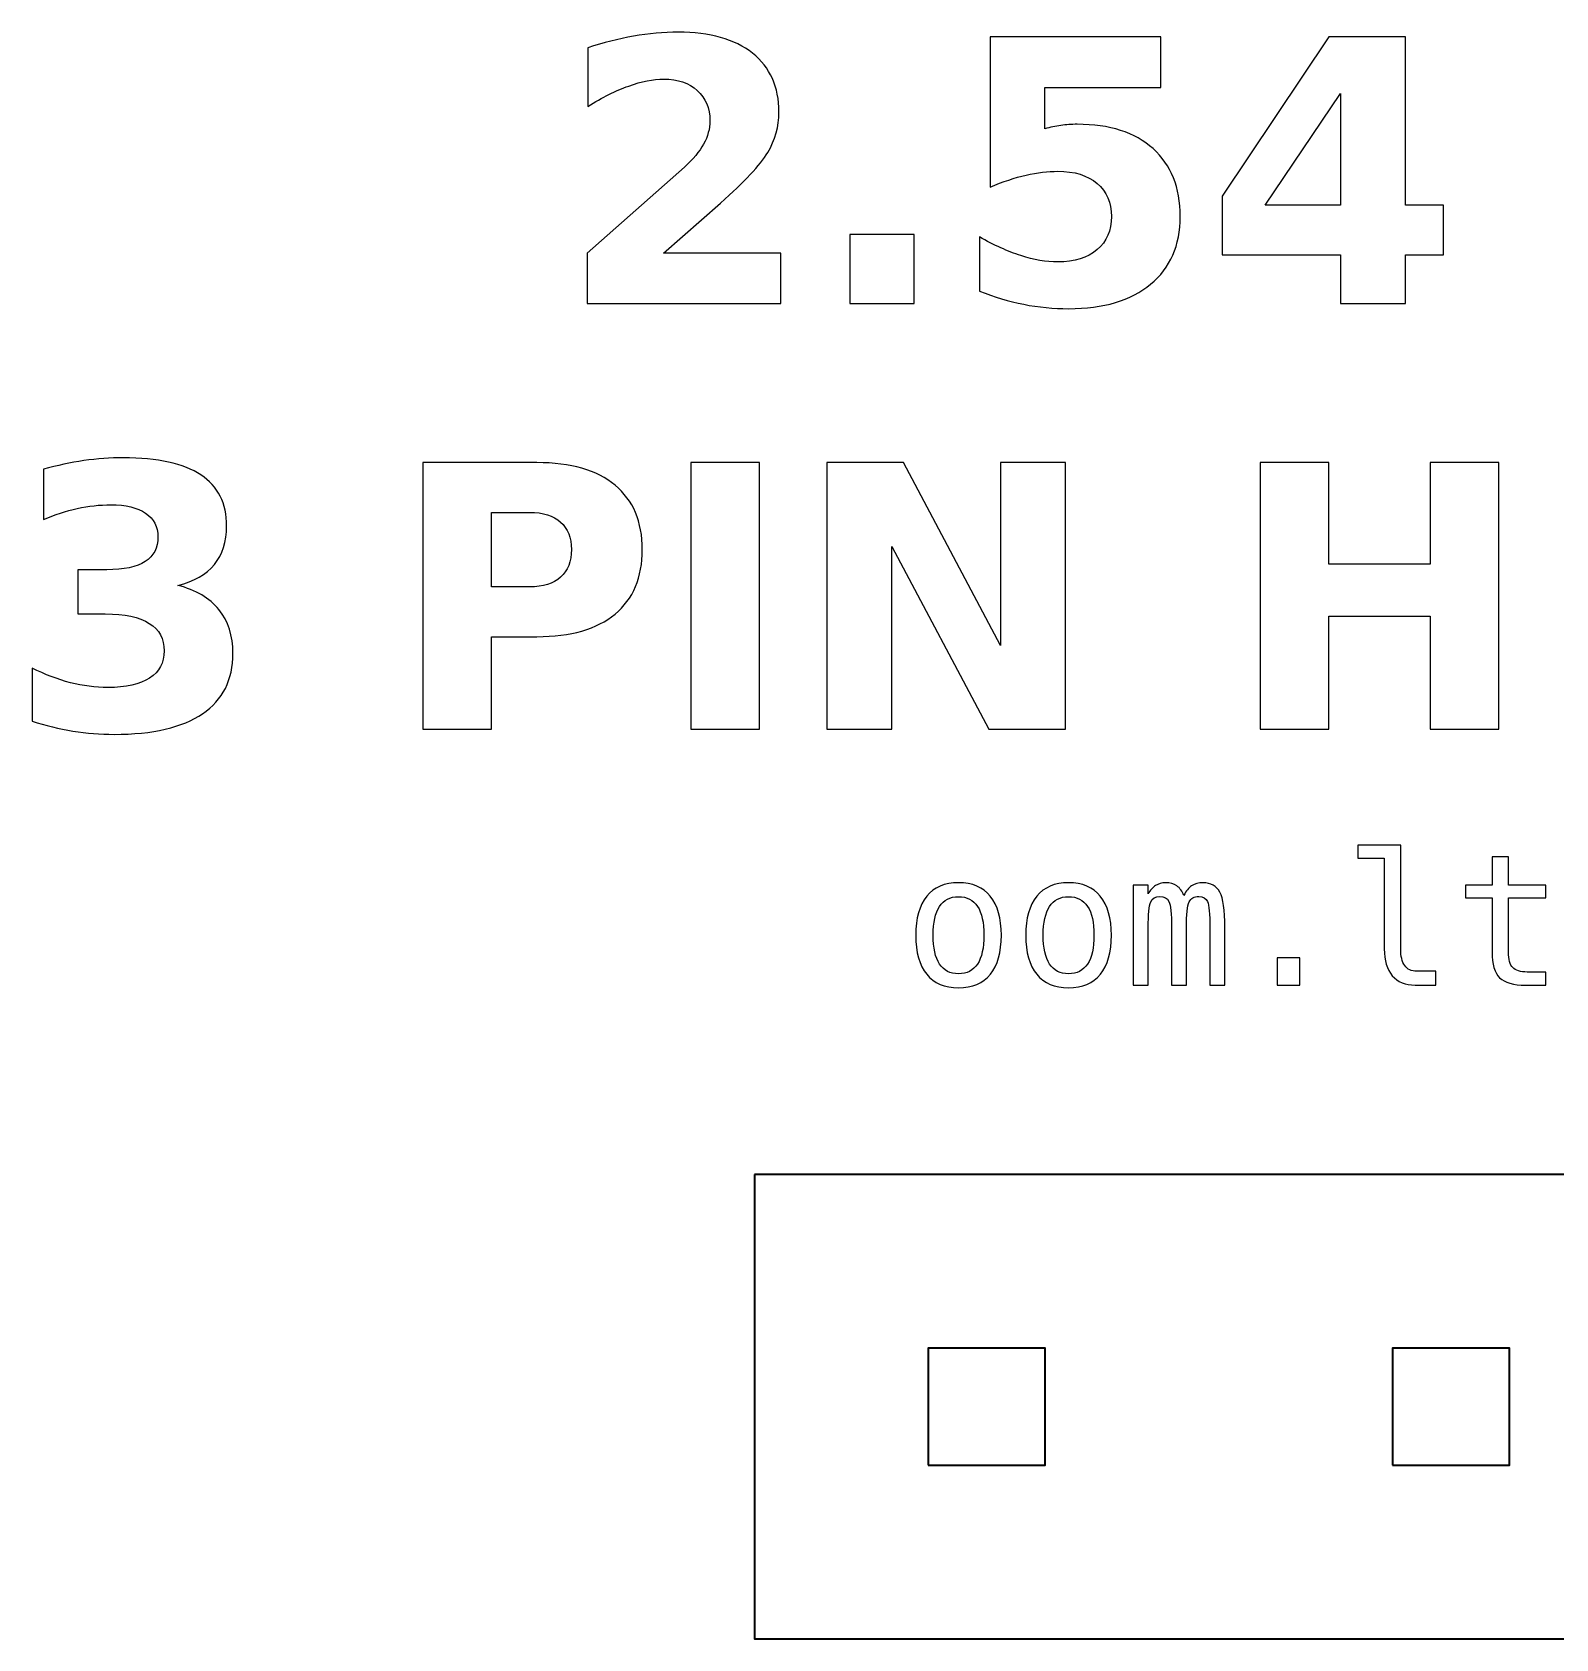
# Model space of a CAD drawing. Header units: centimetres. Extents: x -11.28 to -9.71, y -14.98 to -14.1.
# Drawn here: x -11.276 to -10.443, y -14.977 to -14.098 of the extents above; entities that cross this region are included whole.
import ezdxf

# ---------------------------------------------------------------- set-up
doc = ezdxf.new("R2010")
doc.units = ezdxf.units.CM
doc.header["$MEASUREMENT"] = 0
doc.layers.add('Layer 1', color=7, linetype='Continuous')

msp = doc.modelspace()

# ---------------------------------------------------------------- linework, layer by layer
at = {"layer": 'Layer 1', "color": 7, "lineweight": 35}
for points in [[(-10.78597, -14.88197), (-10.72197, -14.88197), (-10.72197, -14.81797), (-10.78597, -14.81797), (-10.78597, -14.88197)], [(-10.53197, -14.88197), (-10.46797, -14.88197), (-10.46797, -14.81797), (-10.53197, -14.81797), (-10.53197, -14.88197)]]:
    msp.add_lwpolyline(points, close=True, dxfattribs=at)
at = {"layer": 'Layer 1', "color": 250}
for points, knots in [([(-10.93086, -14.21905), (-10.93086, -14.21905), (-10.86669, -14.21905), (-10.86669, -14.21905), (-10.86669, -14.21905), (-10.86669, -14.21905), (-10.86669, -14.24668), (-10.86669, -14.24668), (-10.86669, -14.24668), (-10.86669, -14.24668), (-10.97266, -14.24668), (-10.97266, -14.24668), (-10.97266, -14.24668), (-10.97266, -14.24668), (-10.97266, -14.21905), (-10.97266, -14.21905), (-10.97266, -14.21905), (-10.97266, -14.21905), (-10.91942, -14.17208), (-10.91942, -14.17208), (-10.91942, -14.17208), (-10.91466, -14.16778), (-10.91116, -14.16358), (-10.90889, -14.15948), (-10.90889, -14.15948), (-10.90659, -14.15538), (-10.90546, -14.15111), (-10.90546, -14.14668), (-10.90546, -14.14668), (-10.90546, -14.13985), (-10.90776, -14.13435), (-10.91236, -14.13018), (-10.91236, -14.13018), (-10.91692, -14.12601), (-10.92302, -14.12395), (-10.93066, -14.12395), (-10.93066, -14.12395), (-10.93652, -14.12395), (-10.94292, -14.12521), (-10.94989, -14.12771), (-10.94989, -14.12771), (-10.95686, -14.13021), (-10.96432, -14.13395), (-10.97226, -14.13888), (-10.97226, -14.13888), (-10.97226, -14.13888), (-10.97226, -14.10685), (-10.97226, -14.10685), (-10.97226, -14.10685), (-10.96379, -14.10405), (-10.95542, -14.10191), (-10.94716, -14.10045), (-10.94716, -14.10045), (-10.93889, -14.09898), (-10.93079, -14.09825), (-10.92282, -14.09825), (-10.92282, -14.09825), (-10.90539, -14.09825), (-10.89182, -14.10208), (-10.88216, -14.10978), (-10.88216, -14.10978), (-10.87249, -14.11745), (-10.86766, -14.12815), (-10.86766, -14.14191), (-10.86766, -14.14191), (-10.86766, -14.14985), (-10.86972, -14.15725), (-10.87382, -14.16411), (-10.87382, -14.16411), (-10.87792, -14.17098), (-10.88656, -14.18018), (-10.89969, -14.19171), (-10.89969, -14.19171), (-10.89969, -14.19171), (-10.93086, -14.21905), (-10.93086, -14.21905)], [0, 0, 0, 0, 0.052632, 0.052632, 0.052632, 0.052632, 0.105263, 0.105263, 0.105263, 0.105263, 0.157895, 0.157895, 0.157895, 0.157895, 0.210526, 0.210526, 0.210526, 0.210526, 0.263158, 0.263158, 0.263158, 0.263158, 0.315789, 0.315789, 0.315789, 0.315789, 0.368421, 0.368421, 0.368421, 0.368421, 0.421053, 0.421053, 0.421053, 0.421053, 0.473684, 0.473684, 0.473684, 0.473684, 0.526316, 0.526316, 0.526316, 0.526316, 0.578947, 0.578947, 0.578947, 0.578947, 0.631579, 0.631579, 0.631579, 0.631579, 0.684211, 0.684211, 0.684211, 0.684211, 0.736842, 0.736842, 0.736842, 0.736842, 0.789474, 0.789474, 0.789474, 0.789474, 0.842105, 0.842105, 0.842105, 0.842105, 0.894737, 0.894737, 0.894737, 0.894737, 0.947368, 0.947368, 0.947368, 0.947368, 1, 1, 1, 1]), ([(-10.75215, -14.10088), (-10.75215, -14.10088), (-10.65868, -14.10088), (-10.65868, -14.10088), (-10.65868, -14.10088), (-10.65868, -14.10088), (-10.65868, -14.12851), (-10.65868, -14.12851), (-10.65868, -14.12851), (-10.65868, -14.12851), (-10.72218, -14.12851), (-10.72218, -14.12851), (-10.72218, -14.12851), (-10.72218, -14.12851), (-10.72218, -14.15108), (-10.72218, -14.15108), (-10.72218, -14.15108), (-10.71932, -14.15031), (-10.71645, -14.14971), (-10.71355, -14.14928), (-10.71355, -14.14928), (-10.71065, -14.14885), (-10.70762, -14.14865), (-10.70452, -14.14865), (-10.70452, -14.14865), (-10.68672, -14.14865), (-10.67288, -14.15308), (-10.66298, -14.16198), (-10.66298, -14.16198), (-10.65308, -14.17085), (-10.64815, -14.18325), (-10.64815, -14.19911), (-10.64815, -14.19911), (-10.64815, -14.21488), (-10.65355, -14.22721), (-10.66432, -14.23615), (-10.66432, -14.23615), (-10.67508, -14.24505), (-10.69005, -14.24951), (-10.70918, -14.24951), (-10.70918, -14.24951), (-10.71745, -14.24951), (-10.72565, -14.24871), (-10.73375, -14.24711), (-10.73375, -14.24711), (-10.74185, -14.24551), (-10.74992, -14.24311), (-10.75792, -14.23985), (-10.75792, -14.23985), (-10.75792, -14.23985), (-10.75792, -14.21025), (-10.75792, -14.21025), (-10.75792, -14.21025), (-10.74998, -14.21481), (-10.74245, -14.21821), (-10.73532, -14.22048), (-10.73532, -14.22048), (-10.72818, -14.22278), (-10.72145, -14.22391), (-10.71515, -14.22391), (-10.71515, -14.22391), (-10.70602, -14.22391), (-10.69885, -14.22168), (-10.69362, -14.21721), (-10.69362, -14.21721), (-10.68838, -14.21278), (-10.68575, -14.20675), (-10.68575, -14.19911), (-10.68575, -14.19911), (-10.68575, -14.19145), (-10.68838, -14.18541), (-10.69362, -14.18098), (-10.69362, -14.18098), (-10.69885, -14.17655), (-10.70602, -14.17435), (-10.71515, -14.17435), (-10.71515, -14.17435), (-10.72055, -14.17435), (-10.72632, -14.17505), (-10.73242, -14.17645), (-10.73242, -14.17645), (-10.73855, -14.17785), (-10.74512, -14.18001), (-10.75215, -14.18295), (-10.75215, -14.18295), (-10.75215, -14.18295), (-10.75215, -14.10088), (-10.75215, -14.10088)], [0, 0, 0, 0, 0.045455, 0.045455, 0.045455, 0.045455, 0.090909, 0.090909, 0.090909, 0.090909, 0.136364, 0.136364, 0.136364, 0.136364, 0.181818, 0.181818, 0.181818, 0.181818, 0.227273, 0.227273, 0.227273, 0.227273, 0.272727, 0.272727, 0.272727, 0.272727, 0.318182, 0.318182, 0.318182, 0.318182, 0.363636, 0.363636, 0.363636, 0.363636, 0.409091, 0.409091, 0.409091, 0.409091, 0.454545, 0.454545, 0.454545, 0.454545, 0.5, 0.5, 0.5, 0.5, 0.545455, 0.545455, 0.545455, 0.545455, 0.590909, 0.590909, 0.590909, 0.590909, 0.636364, 0.636364, 0.636364, 0.636364, 0.681818, 0.681818, 0.681818, 0.681818, 0.727273, 0.727273, 0.727273, 0.727273, 0.772727, 0.772727, 0.772727, 0.772727, 0.818182, 0.818182, 0.818182, 0.818182, 0.863636, 0.863636, 0.863636, 0.863636, 0.909091, 0.909091, 0.909091, 0.909091, 0.954545, 0.954545, 0.954545, 0.954545, 1, 1, 1, 1]), ([(-10.56678, -14.10088), (-10.56678, -14.10088), (-10.52498, -14.10088), (-10.52498, -14.10088), (-10.52498, -14.10088), (-10.52498, -14.10088), (-10.52498, -14.19288), (-10.52498, -14.19288), (-10.52498, -14.19288), (-10.52498, -14.19288), (-10.50418, -14.19288), (-10.50418, -14.19288), (-10.50418, -14.19288), (-10.50418, -14.19288), (-10.50418, -14.22011), (-10.50418, -14.22011), (-10.50418, -14.22011), (-10.50418, -14.22011), (-10.52498, -14.22011), (-10.52498, -14.22011), (-10.52498, -14.22011), (-10.52498, -14.22011), (-10.52498, -14.24668), (-10.52498, -14.24668), (-10.52498, -14.24668), (-10.52498, -14.24668), (-10.56051, -14.24668), (-10.56051, -14.24668), (-10.56051, -14.24668), (-10.56051, -14.24668), (-10.56051, -14.22011), (-10.56051, -14.22011), (-10.56051, -14.22011), (-10.56051, -14.22011), (-10.62518, -14.22011), (-10.62518, -14.22011), (-10.62518, -14.22011), (-10.62518, -14.22011), (-10.62518, -14.18788), (-10.62518, -14.18788), (-10.62518, -14.18788), (-10.62518, -14.18788), (-10.56678, -14.10088), (-10.56678, -14.10088)], [0, 0, 0, 0, 0.090909, 0.090909, 0.090909, 0.090909, 0.181818, 0.181818, 0.181818, 0.181818, 0.272727, 0.272727, 0.272727, 0.272727, 0.363636, 0.363636, 0.363636, 0.363636, 0.454545, 0.454545, 0.454545, 0.454545, 0.545455, 0.545455, 0.545455, 0.545455, 0.636364, 0.636364, 0.636364, 0.636364, 0.727273, 0.727273, 0.727273, 0.727273, 0.818182, 0.818182, 0.818182, 0.818182, 0.909091, 0.909091, 0.909091, 0.909091, 1, 1, 1, 1]), ([(-10.56051, -14.13185), (-10.56051, -14.13185), (-10.60175, -14.19288), (-10.60175, -14.19288), (-10.60175, -14.19288), (-10.60175, -14.19288), (-10.56051, -14.19288), (-10.56051, -14.19288), (-10.56051, -14.19288), (-10.56051, -14.19288), (-10.56051, -14.13185), (-10.56051, -14.13185)], [0, 0, 0, 0, 0.333333, 0.333333, 0.333333, 0.333333, 0.666667, 0.666667, 0.666667, 0.666667, 1, 1, 1, 1]), ([(-10.82892, -14.20888), (-10.82892, -14.20888), (-10.79375, -14.20888), (-10.79375, -14.20888), (-10.79375, -14.20888), (-10.79375, -14.20888), (-10.79375, -14.24668), (-10.79375, -14.24668), (-10.79375, -14.24668), (-10.79375, -14.24668), (-10.82892, -14.24668), (-10.82892, -14.24668), (-10.82892, -14.24668), (-10.82892, -14.24668), (-10.82892, -14.20888), (-10.82892, -14.20888)], [0, 0, 0, 0, 0.25, 0.25, 0.25, 0.25, 0.5, 0.5, 0.5, 0.5, 0.75, 0.75, 0.75, 0.75, 1, 1, 1, 1]), ([(-11.19646, -14.40085), (-11.18666, -14.40338), (-11.17916, -14.40781), (-11.17406, -14.41408), (-11.17406, -14.41408), (-11.16896, -14.42038), (-11.1664, -14.42835), (-11.1664, -14.43805), (-11.1664, -14.43805), (-11.1664, -14.45251), (-11.17193, -14.46351), (-11.183, -14.47105), (-11.183, -14.47105), (-11.19406, -14.47855), (-11.2102, -14.48231), (-11.23143, -14.48231), (-11.23143, -14.48231), (-11.23893, -14.48231), (-11.24643, -14.48171), (-11.25396, -14.48051), (-11.25396, -14.48051), (-11.26146, -14.47931), (-11.2689, -14.47748), (-11.27626, -14.47508), (-11.27626, -14.47508), (-11.27626, -14.47508), (-11.27626, -14.44608), (-11.27626, -14.44608), (-11.27626, -14.44608), (-11.26923, -14.44958), (-11.26226, -14.45225), (-11.25533, -14.45405), (-11.25533, -14.45405), (-11.2484, -14.45581), (-11.24156, -14.45671), (-11.23486, -14.45671), (-11.23486, -14.45671), (-11.2249, -14.45671), (-11.21726, -14.45498), (-11.21196, -14.45155), (-11.21196, -14.45155), (-11.20666, -14.44808), (-11.204, -14.44315), (-11.204, -14.43668), (-11.204, -14.43668), (-11.204, -14.43005), (-11.20673, -14.42501), (-11.21216, -14.42161), (-11.21216, -14.42161), (-11.2176, -14.41818), (-11.22563, -14.41648), (-11.23623, -14.41648), (-11.23623, -14.41648), (-11.23623, -14.41648), (-11.25126, -14.41648), (-11.25126, -14.41648), (-11.25126, -14.41648), (-11.25126, -14.41648), (-11.25126, -14.39225), (-11.25126, -14.39225), (-11.25126, -14.39225), (-11.25126, -14.39225), (-11.23546, -14.39225), (-11.23546, -14.39225), (-11.23546, -14.39225), (-11.226, -14.39225), (-11.219, -14.39078), (-11.21436, -14.38781), (-11.21436, -14.38781), (-11.20973, -14.38485), (-11.20743, -14.38035), (-11.20743, -14.37431), (-11.20743, -14.37431), (-11.20743, -14.36871), (-11.20966, -14.36438), (-11.21416, -14.36135), (-11.21416, -14.36135), (-11.21866, -14.35828), (-11.225, -14.35675), (-11.2332, -14.35675), (-11.2332, -14.35675), (-11.23926, -14.35675), (-11.24536, -14.35741), (-11.25156, -14.35878), (-11.25156, -14.35878), (-11.25773, -14.36015), (-11.26386, -14.36218), (-11.27, -14.36485), (-11.27, -14.36485), (-11.27, -14.36485), (-11.27, -14.33731), (-11.27, -14.33731), (-11.27, -14.33731), (-11.26256, -14.33521), (-11.25523, -14.33365), (-11.24793, -14.33261), (-11.24793, -14.33261), (-11.24063, -14.33158), (-11.2335, -14.33105), (-11.22646, -14.33105), (-11.22646, -14.33105), (-11.20753, -14.33105), (-11.19333, -14.33415), (-11.18393, -14.34038), (-11.18393, -14.34038), (-11.17453, -14.34658), (-11.16983, -14.35595), (-11.16983, -14.36845), (-11.16983, -14.36845), (-11.16983, -14.37695), (-11.17206, -14.38395), (-11.17656, -14.38938), (-11.17656, -14.38938), (-11.18106, -14.39481), (-11.1877, -14.39865), (-11.19646, -14.40085)], [0, 0, 0, 0, 0.034483, 0.034483, 0.034483, 0.034483, 0.068966, 0.068966, 0.068966, 0.068966, 0.103448, 0.103448, 0.103448, 0.103448, 0.137931, 0.137931, 0.137931, 0.137931, 0.172414, 0.172414, 0.172414, 0.172414, 0.206897, 0.206897, 0.206897, 0.206897, 0.241379, 0.241379, 0.241379, 0.241379, 0.275862, 0.275862, 0.275862, 0.275862, 0.310345, 0.310345, 0.310345, 0.310345, 0.344828, 0.344828, 0.344828, 0.344828, 0.37931, 0.37931, 0.37931, 0.37931, 0.413793, 0.413793, 0.413793, 0.413793, 0.448276, 0.448276, 0.448276, 0.448276, 0.482759, 0.482759, 0.482759, 0.482759, 0.517241, 0.517241, 0.517241, 0.517241, 0.551724, 0.551724, 0.551724, 0.551724, 0.586207, 0.586207, 0.586207, 0.586207, 0.62069, 0.62069, 0.62069, 0.62069, 0.655172, 0.655172, 0.655172, 0.655172, 0.689655, 0.689655, 0.689655, 0.689655, 0.724138, 0.724138, 0.724138, 0.724138, 0.758621, 0.758621, 0.758621, 0.758621, 0.793103, 0.793103, 0.793103, 0.793103, 0.827586, 0.827586, 0.827586, 0.827586, 0.862069, 0.862069, 0.862069, 0.862069, 0.896552, 0.896552, 0.896552, 0.896552, 0.931034, 0.931034, 0.931034, 0.931034, 0.965517, 0.965517, 0.965517, 0.965517, 1, 1, 1, 1]), ([(-11.06246, -14.33368), (-11.06246, -14.33368), (-11.00006, -14.33368), (-11.00006, -14.33368), (-11.00006, -14.33368), (-10.9815, -14.33368), (-10.96726, -14.33781), (-10.95733, -14.34605), (-10.95733, -14.34605), (-10.9474, -14.35428), (-10.94243, -14.36601), (-10.94243, -14.38125), (-10.94243, -14.38125), (-10.94243, -14.39651), (-10.9474, -14.40828), (-10.95733, -14.41651), (-10.95733, -14.41651), (-10.96726, -14.42475), (-10.9815, -14.42888), (-11.00006, -14.42888), (-11.00006, -14.42888), (-11.00006, -14.42888), (-11.02486, -14.42888), (-11.02486, -14.42888), (-11.02486, -14.42888), (-11.02486, -14.42888), (-11.02486, -14.47948), (-11.02486, -14.47948), (-11.02486, -14.47948), (-11.02486, -14.47948), (-11.06246, -14.47948), (-11.06246, -14.47948), (-11.06246, -14.47948), (-11.06246, -14.47948), (-11.06246, -14.33368), (-11.06246, -14.33368)], [0, 0, 0, 0, 0.111111, 0.111111, 0.111111, 0.111111, 0.222222, 0.222222, 0.222222, 0.222222, 0.333333, 0.333333, 0.333333, 0.333333, 0.444444, 0.444444, 0.444444, 0.444444, 0.555556, 0.555556, 0.555556, 0.555556, 0.666667, 0.666667, 0.666667, 0.666667, 0.777778, 0.777778, 0.777778, 0.777778, 0.888889, 0.888889, 0.888889, 0.888889, 1, 1, 1, 1]), ([(-10.91589, -14.33368), (-10.91589, -14.33368), (-10.87829, -14.33368), (-10.87829, -14.33368), (-10.87829, -14.33368), (-10.87829, -14.33368), (-10.87829, -14.47948), (-10.87829, -14.47948), (-10.87829, -14.47948), (-10.87829, -14.47948), (-10.91589, -14.47948), (-10.91589, -14.47948), (-10.91589, -14.47948), (-10.91589, -14.47948), (-10.91589, -14.33368), (-10.91589, -14.33368)], [0, 0, 0, 0, 0.25, 0.25, 0.25, 0.25, 0.5, 0.5, 0.5, 0.5, 0.75, 0.75, 0.75, 0.75, 1, 1, 1, 1]), ([(-10.84149, -14.33368), (-10.84149, -14.33368), (-10.79949, -14.33368), (-10.79949, -14.33368), (-10.79949, -14.33368), (-10.79949, -14.33368), (-10.74646, -14.43368), (-10.74646, -14.43368), (-10.74646, -14.43368), (-10.74646, -14.43368), (-10.74646, -14.33368), (-10.74646, -14.33368), (-10.74646, -14.33368), (-10.74646, -14.33368), (-10.71083, -14.33368), (-10.71083, -14.33368), (-10.71083, -14.33368), (-10.71083, -14.33368), (-10.71083, -14.47948), (-10.71083, -14.47948), (-10.71083, -14.47948), (-10.71083, -14.47948), (-10.75283, -14.47948), (-10.75283, -14.47948), (-10.75283, -14.47948), (-10.75283, -14.47948), (-10.80586, -14.37948), (-10.80586, -14.37948), (-10.80586, -14.37948), (-10.80586, -14.37948), (-10.80586, -14.47948), (-10.80586, -14.47948), (-10.80586, -14.47948), (-10.80586, -14.47948), (-10.84149, -14.47948), (-10.84149, -14.47948), (-10.84149, -14.47948), (-10.84149, -14.47948), (-10.84149, -14.33368), (-10.84149, -14.33368)], [0, 0, 0, 0, 0.1, 0.1, 0.1, 0.1, 0.2, 0.2, 0.2, 0.2, 0.3, 0.3, 0.3, 0.3, 0.4, 0.4, 0.4, 0.4, 0.5, 0.5, 0.5, 0.5, 0.6, 0.6, 0.6, 0.6, 0.7, 0.7, 0.7, 0.7, 0.8, 0.8, 0.8, 0.8, 0.9, 0.9, 0.9, 0.9, 1, 1, 1, 1]), ([(-10.60449, -14.33368), (-10.60449, -14.33368), (-10.56689, -14.33368), (-10.56689, -14.33368), (-10.56689, -14.33368), (-10.56689, -14.33368), (-10.56689, -14.38925), (-10.56689, -14.38925), (-10.56689, -14.38925), (-10.56689, -14.38925), (-10.51143, -14.38925), (-10.51143, -14.38925), (-10.51143, -14.38925), (-10.51143, -14.38925), (-10.51143, -14.33368), (-10.51143, -14.33368), (-10.51143, -14.33368), (-10.51143, -14.33368), (-10.47383, -14.33368), (-10.47383, -14.33368), (-10.47383, -14.33368), (-10.47383, -14.33368), (-10.47383, -14.47948), (-10.47383, -14.47948), (-10.47383, -14.47948), (-10.47383, -14.47948), (-10.51143, -14.47948), (-10.51143, -14.47948), (-10.51143, -14.47948), (-10.51143, -14.47948), (-10.51143, -14.41768), (-10.51143, -14.41768), (-10.51143, -14.41768), (-10.51143, -14.41768), (-10.56689, -14.41768), (-10.56689, -14.41768), (-10.56689, -14.41768), (-10.56689, -14.41768), (-10.56689, -14.47948), (-10.56689, -14.47948), (-10.56689, -14.47948), (-10.56689, -14.47948), (-10.60449, -14.47948), (-10.60449, -14.47948), (-10.60449, -14.47948), (-10.60449, -14.47948), (-10.60449, -14.33368), (-10.60449, -14.33368)], [0, 0, 0, 0, 0.083333, 0.083333, 0.083333, 0.083333, 0.166667, 0.166667, 0.166667, 0.166667, 0.25, 0.25, 0.25, 0.25, 0.333333, 0.333333, 0.333333, 0.333333, 0.416667, 0.416667, 0.416667, 0.416667, 0.5, 0.5, 0.5, 0.5, 0.583333, 0.583333, 0.583333, 0.583333, 0.666667, 0.666667, 0.666667, 0.666667, 0.75, 0.75, 0.75, 0.75, 0.833333, 0.833333, 0.833333, 0.833333, 0.916667, 0.916667, 0.916667, 0.916667, 1, 1, 1, 1]), ([(-11.02486, -14.36091), (-11.02486, -14.36091), (-11.02486, -14.40165), (-11.02486, -14.40165), (-11.02486, -14.40165), (-11.02486, -14.40165), (-11.00406, -14.40165), (-11.00406, -14.40165), (-11.00406, -14.40165), (-10.99676, -14.40165), (-10.99113, -14.39988), (-10.98716, -14.39631), (-10.98716, -14.39631), (-10.9832, -14.39278), (-10.9812, -14.38775), (-10.9812, -14.38125), (-10.9812, -14.38125), (-10.9812, -14.37471), (-10.9832, -14.36971), (-10.98716, -14.36618), (-10.98716, -14.36618), (-10.99113, -14.36268), (-10.99676, -14.36091), (-11.00406, -14.36091), (-11.00406, -14.36091), (-11.00406, -14.36091), (-11.02486, -14.36091), (-11.02486, -14.36091)], [0, 0, 0, 0, 0.142857, 0.142857, 0.142857, 0.142857, 0.285714, 0.285714, 0.285714, 0.285714, 0.428571, 0.428571, 0.428571, 0.428571, 0.571429, 0.571429, 0.571429, 0.571429, 0.714286, 0.714286, 0.714286, 0.714286, 0.857143, 0.857143, 0.857143, 0.857143, 1, 1, 1, 1]), ([(-10.52753, -14.59965), (-10.52753, -14.60369), (-10.5268, -14.60672), (-10.52531, -14.60877), (-10.52531, -14.60877), (-10.52383, -14.61082), (-10.52165, -14.61185), (-10.51875, -14.61185), (-10.51875, -14.61185), (-10.51875, -14.61185), (-10.50825, -14.61185), (-10.50825, -14.61185), (-10.50825, -14.61185), (-10.50825, -14.61185), (-10.50825, -14.61947), (-10.50825, -14.61947), (-10.50825, -14.61947), (-10.50825, -14.61947), (-10.51961, -14.61947), (-10.51961, -14.61947), (-10.51961, -14.61947), (-10.525, -14.61947), (-10.52915, -14.61774), (-10.5321, -14.61429), (-10.5321, -14.61429), (-10.53505, -14.61084), (-10.53651, -14.60595), (-10.53651, -14.59965), (-10.53651, -14.59965), (-10.53651, -14.59965), (-10.53651, -14.54999), (-10.53651, -14.54999), (-10.53651, -14.54999), (-10.53651, -14.54999), (-10.55091, -14.54999), (-10.55091, -14.54999), (-10.55091, -14.54999), (-10.55091, -14.54999), (-10.55091, -14.54295), (-10.55091, -14.54295), (-10.55091, -14.54295), (-10.55091, -14.54295), (-10.52753, -14.54295), (-10.52753, -14.54295), (-10.52753, -14.54295), (-10.52753, -14.54295), (-10.52753, -14.59965), (-10.52753, -14.59965)], [0, 0, 0, 0, 0.083333, 0.083333, 0.083333, 0.083333, 0.166667, 0.166667, 0.166667, 0.166667, 0.25, 0.25, 0.25, 0.25, 0.333333, 0.333333, 0.333333, 0.333333, 0.416667, 0.416667, 0.416667, 0.416667, 0.5, 0.5, 0.5, 0.5, 0.583333, 0.583333, 0.583333, 0.583333, 0.666667, 0.666667, 0.666667, 0.666667, 0.75, 0.75, 0.75, 0.75, 0.833333, 0.833333, 0.833333, 0.833333, 0.916667, 0.916667, 0.916667, 0.916667, 1, 1, 1, 1]), ([(-10.46855, -14.54925), (-10.46855, -14.54925), (-10.46855, -14.56479), (-10.46855, -14.56479), (-10.46855, -14.56479), (-10.46855, -14.56479), (-10.44813, -14.56479), (-10.44813, -14.56479), (-10.44813, -14.56479), (-10.44813, -14.56479), (-10.44813, -14.57177), (-10.44813, -14.57177), (-10.44813, -14.57177), (-10.44813, -14.57177), (-10.46855, -14.57177), (-10.46855, -14.57177), (-10.46855, -14.57177), (-10.46855, -14.57177), (-10.46855, -14.60145), (-10.46855, -14.60145), (-10.46855, -14.60145), (-10.46855, -14.60549), (-10.46778, -14.6083), (-10.46625, -14.60989), (-10.46625, -14.60989), (-10.46471, -14.61149), (-10.46205, -14.61229), (-10.45825, -14.61229), (-10.45825, -14.61229), (-10.45825, -14.61229), (-10.44813, -14.61229), (-10.44813, -14.61229), (-10.44813, -14.61229), (-10.44813, -14.61229), (-10.44813, -14.61947), (-10.44813, -14.61947), (-10.44813, -14.61947), (-10.44813, -14.61947), (-10.45911, -14.61947), (-10.45911, -14.61947), (-10.45911, -14.61947), (-10.46586, -14.61947), (-10.47061, -14.61812), (-10.47338, -14.61542), (-10.47338, -14.61542), (-10.47615, -14.61272), (-10.47753, -14.60805), (-10.47753, -14.60145), (-10.47753, -14.60145), (-10.47753, -14.60145), (-10.47753, -14.57177), (-10.47753, -14.57177), (-10.47753, -14.57177), (-10.47753, -14.57177), (-10.49213, -14.57177), (-10.49213, -14.57177), (-10.49213, -14.57177), (-10.49213, -14.57177), (-10.49213, -14.56479), (-10.49213, -14.56479), (-10.49213, -14.56479), (-10.49213, -14.56479), (-10.47753, -14.56479), (-10.47753, -14.56479), (-10.47753, -14.56479), (-10.47753, -14.56479), (-10.47753, -14.54925), (-10.47753, -14.54925), (-10.47753, -14.54925), (-10.47753, -14.54925), (-10.46855, -14.54925), (-10.46855, -14.54925)], [0, 0, 0, 0, 0.055556, 0.055556, 0.055556, 0.055556, 0.111111, 0.111111, 0.111111, 0.111111, 0.166667, 0.166667, 0.166667, 0.166667, 0.222222, 0.222222, 0.222222, 0.222222, 0.277778, 0.277778, 0.277778, 0.277778, 0.333333, 0.333333, 0.333333, 0.333333, 0.388889, 0.388889, 0.388889, 0.388889, 0.444444, 0.444444, 0.444444, 0.444444, 0.5, 0.5, 0.5, 0.5, 0.555556, 0.555556, 0.555556, 0.555556, 0.611111, 0.611111, 0.611111, 0.611111, 0.666667, 0.666667, 0.666667, 0.666667, 0.722222, 0.722222, 0.722222, 0.722222, 0.777778, 0.777778, 0.777778, 0.777778, 0.833333, 0.833333, 0.833333, 0.833333, 0.888889, 0.888889, 0.888889, 0.888889, 0.944444, 0.944444, 0.944444, 0.944444, 1, 1, 1, 1]), ([(-10.76945, -14.56347), (-10.76186, -14.56347), (-10.75606, -14.56592), (-10.75205, -14.57084), (-10.75205, -14.57084), (-10.74803, -14.57575), (-10.74601, -14.58287), (-10.74601, -14.59217), (-10.74601, -14.59217), (-10.74601, -14.60152), (-10.74801, -14.60864), (-10.75201, -14.61354), (-10.75201, -14.61354), (-10.75603, -14.61844), (-10.76183, -14.62089), (-10.76945, -14.62089), (-10.76945, -14.62089), (-10.77705, -14.62089), (-10.78283, -14.61844), (-10.78685, -14.61354), (-10.78685, -14.61354), (-10.79085, -14.60864), (-10.79285, -14.60152), (-10.79285, -14.59217), (-10.79285, -14.59217), (-10.79285, -14.58287), (-10.79085, -14.57575), (-10.78685, -14.57084), (-10.78685, -14.57084), (-10.78283, -14.56592), (-10.77705, -14.56347), (-10.76945, -14.56347)], [0, 0, 0, 0, 0.125, 0.125, 0.125, 0.125, 0.25, 0.25, 0.25, 0.25, 0.375, 0.375, 0.375, 0.375, 0.5, 0.5, 0.5, 0.5, 0.625, 0.625, 0.625, 0.625, 0.75, 0.75, 0.75, 0.75, 0.875, 0.875, 0.875, 0.875, 1, 1, 1, 1]), ([(-10.70925, -14.56347), (-10.70166, -14.56347), (-10.69586, -14.56592), (-10.69185, -14.57084), (-10.69185, -14.57084), (-10.68783, -14.57575), (-10.68581, -14.58287), (-10.68581, -14.59217), (-10.68581, -14.59217), (-10.68581, -14.60152), (-10.68781, -14.60864), (-10.69181, -14.61354), (-10.69181, -14.61354), (-10.69583, -14.61844), (-10.70163, -14.62089), (-10.70925, -14.62089), (-10.70925, -14.62089), (-10.71685, -14.62089), (-10.72263, -14.61844), (-10.72665, -14.61354), (-10.72665, -14.61354), (-10.73065, -14.60864), (-10.73265, -14.60152), (-10.73265, -14.59217), (-10.73265, -14.59217), (-10.73265, -14.58287), (-10.73065, -14.57575), (-10.72665, -14.57084), (-10.72665, -14.57084), (-10.72263, -14.56592), (-10.71685, -14.56347), (-10.70925, -14.56347)], [0, 0, 0, 0, 0.125, 0.125, 0.125, 0.125, 0.25, 0.25, 0.25, 0.25, 0.375, 0.375, 0.375, 0.375, 0.5, 0.5, 0.5, 0.5, 0.625, 0.625, 0.625, 0.625, 0.75, 0.75, 0.75, 0.75, 0.875, 0.875, 0.875, 0.875, 1, 1, 1, 1]), ([(-10.64613, -14.57035), (-10.64503, -14.568), (-10.64361, -14.56627), (-10.6419, -14.56515), (-10.6419, -14.56515), (-10.6402, -14.56404), (-10.63813, -14.56347), (-10.63573, -14.56347), (-10.63573, -14.56347), (-10.63133, -14.56347), (-10.62823, -14.56517), (-10.62643, -14.56857), (-10.62643, -14.56857), (-10.62461, -14.57197), (-10.62371, -14.57837), (-10.62371, -14.58779), (-10.62371, -14.58779), (-10.62371, -14.58779), (-10.62371, -14.61947), (-10.62371, -14.61947), (-10.62371, -14.61947), (-10.62371, -14.61947), (-10.63191, -14.61947), (-10.63191, -14.61947), (-10.63191, -14.61947), (-10.63191, -14.61947), (-10.63191, -14.58817), (-10.63191, -14.58817), (-10.63191, -14.58817), (-10.63191, -14.58045), (-10.63235, -14.57567), (-10.63321, -14.57379), (-10.63321, -14.57379), (-10.63406, -14.57192), (-10.63565, -14.57099), (-10.63793, -14.57099), (-10.63793, -14.57099), (-10.64053, -14.57099), (-10.64231, -14.57199), (-10.64328, -14.57399), (-10.64328, -14.57399), (-10.64423, -14.57599), (-10.64471, -14.58072), (-10.64471, -14.58817), (-10.64471, -14.58817), (-10.64471, -14.58817), (-10.64471, -14.61947), (-10.64471, -14.61947), (-10.64471, -14.61947), (-10.64471, -14.61947), (-10.65291, -14.61947), (-10.65291, -14.61947), (-10.65291, -14.61947), (-10.65291, -14.61947), (-10.65291, -14.58817), (-10.65291, -14.58817), (-10.65291, -14.58817), (-10.65291, -14.58035), (-10.65338, -14.57554), (-10.65431, -14.57372), (-10.65431, -14.57372), (-10.65523, -14.5719), (-10.6569, -14.57099), (-10.65931, -14.57099), (-10.65931, -14.57099), (-10.6617, -14.57099), (-10.66335, -14.57199), (-10.66426, -14.57399), (-10.66426, -14.57399), (-10.6652, -14.57599), (-10.66566, -14.58072), (-10.66566, -14.58817), (-10.66566, -14.58817), (-10.66566, -14.58817), (-10.66566, -14.61947), (-10.66566, -14.61947), (-10.66566, -14.61947), (-10.66566, -14.61947), (-10.67381, -14.61947), (-10.67381, -14.61947), (-10.67381, -14.61947), (-10.67381, -14.61947), (-10.67381, -14.56479), (-10.67381, -14.56479), (-10.67381, -14.56479), (-10.67381, -14.56479), (-10.66566, -14.56479), (-10.66566, -14.56479), (-10.66566, -14.56479), (-10.66566, -14.56479), (-10.66566, -14.56947), (-10.66566, -14.56947), (-10.66566, -14.56947), (-10.6646, -14.56752), (-10.66325, -14.56604), (-10.66163, -14.565), (-10.66163, -14.565), (-10.66003, -14.56399), (-10.6582, -14.56347), (-10.65615, -14.56347), (-10.65615, -14.56347), (-10.65366, -14.56347), (-10.65161, -14.56404), (-10.64996, -14.56517), (-10.64996, -14.56517), (-10.64831, -14.56632), (-10.64705, -14.56804), (-10.64613, -14.57035)], [0, 0, 0, 0, 0.037037, 0.037037, 0.037037, 0.037037, 0.074074, 0.074074, 0.074074, 0.074074, 0.111111, 0.111111, 0.111111, 0.111111, 0.148148, 0.148148, 0.148148, 0.148148, 0.185185, 0.185185, 0.185185, 0.185185, 0.222222, 0.222222, 0.222222, 0.222222, 0.259259, 0.259259, 0.259259, 0.259259, 0.296296, 0.296296, 0.296296, 0.296296, 0.333333, 0.333333, 0.333333, 0.333333, 0.37037, 0.37037, 0.37037, 0.37037, 0.407407, 0.407407, 0.407407, 0.407407, 0.444444, 0.444444, 0.444444, 0.444444, 0.481481, 0.481481, 0.481481, 0.481481, 0.518519, 0.518519, 0.518519, 0.518519, 0.555556, 0.555556, 0.555556, 0.555556, 0.592593, 0.592593, 0.592593, 0.592593, 0.62963, 0.62963, 0.62963, 0.62963, 0.666667, 0.666667, 0.666667, 0.666667, 0.703704, 0.703704, 0.703704, 0.703704, 0.740741, 0.740741, 0.740741, 0.740741, 0.777778, 0.777778, 0.777778, 0.777778, 0.814815, 0.814815, 0.814815, 0.814815, 0.851852, 0.851852, 0.851852, 0.851852, 0.888889, 0.888889, 0.888889, 0.888889, 0.925926, 0.925926, 0.925926, 0.925926, 0.962963, 0.962963, 0.962963, 0.962963, 1, 1, 1, 1]), ([(-10.76945, -14.57109), (-10.77401, -14.57109), (-10.77746, -14.57285), (-10.77981, -14.5764), (-10.77981, -14.5764), (-10.78216, -14.57995), (-10.78333, -14.58522), (-10.78333, -14.59217), (-10.78333, -14.59217), (-10.78333, -14.5991), (-10.78216, -14.60435), (-10.77981, -14.60792), (-10.77981, -14.60792), (-10.77746, -14.61149), (-10.77401, -14.61327), (-10.76945, -14.61327), (-10.76945, -14.61327), (-10.76486, -14.61327), (-10.7614, -14.61149), (-10.75905, -14.60792), (-10.75905, -14.60792), (-10.7567, -14.60435), (-10.75553, -14.5991), (-10.75553, -14.59217), (-10.75553, -14.59217), (-10.75553, -14.58522), (-10.7567, -14.57995), (-10.75905, -14.5764), (-10.75905, -14.5764), (-10.7614, -14.57285), (-10.76486, -14.57109), (-10.76945, -14.57109)], [0, 0, 0, 0, 0.125, 0.125, 0.125, 0.125, 0.25, 0.25, 0.25, 0.25, 0.375, 0.375, 0.375, 0.375, 0.5, 0.5, 0.5, 0.5, 0.625, 0.625, 0.625, 0.625, 0.75, 0.75, 0.75, 0.75, 0.875, 0.875, 0.875, 0.875, 1, 1, 1, 1]), ([(-10.70925, -14.57109), (-10.71381, -14.57109), (-10.71726, -14.57285), (-10.71961, -14.5764), (-10.71961, -14.5764), (-10.72196, -14.57995), (-10.72313, -14.58522), (-10.72313, -14.59217), (-10.72313, -14.59217), (-10.72313, -14.5991), (-10.72196, -14.60435), (-10.71961, -14.60792), (-10.71961, -14.60792), (-10.71726, -14.61149), (-10.71381, -14.61327), (-10.70925, -14.61327), (-10.70925, -14.61327), (-10.70466, -14.61327), (-10.7012, -14.61149), (-10.69885, -14.60792), (-10.69885, -14.60792), (-10.6965, -14.60435), (-10.69533, -14.5991), (-10.69533, -14.59217), (-10.69533, -14.59217), (-10.69533, -14.58522), (-10.6965, -14.57995), (-10.69885, -14.5764), (-10.69885, -14.5764), (-10.7012, -14.57285), (-10.70466, -14.57109), (-10.70925, -14.57109)], [0, 0, 0, 0, 0.125, 0.125, 0.125, 0.125, 0.25, 0.25, 0.25, 0.25, 0.375, 0.375, 0.375, 0.375, 0.5, 0.5, 0.5, 0.5, 0.625, 0.625, 0.625, 0.625, 0.75, 0.75, 0.75, 0.75, 0.875, 0.875, 0.875, 0.875, 1, 1, 1, 1]), ([(-10.59505, -14.60457), (-10.59505, -14.60457), (-10.58275, -14.60457), (-10.58275, -14.60457), (-10.58275, -14.60457), (-10.58275, -14.60457), (-10.58275, -14.61947), (-10.58275, -14.61947), (-10.58275, -14.61947), (-10.58275, -14.61947), (-10.59505, -14.61947), (-10.59505, -14.61947), (-10.59505, -14.61947), (-10.59505, -14.61947), (-10.59505, -14.60457), (-10.59505, -14.60457)], [0, 0, 0, 0, 0.25, 0.25, 0.25, 0.25, 0.5, 0.5, 0.5, 0.5, 0.75, 0.75, 0.75, 0.75, 1, 1, 1, 1])]:
    msp.add_open_spline(points, degree=3, knots=knots, dxfattribs=at)
at = {"layer": 'Layer 1', "color": 7, "lineweight": 35}
msp.add_open_spline([(-10.881, -14.723), (-10.881, -14.723), (-10.119, -14.723), (-10.119, -14.723), (-10.119, -14.723), (-10.119, -14.723), (-10.119, -14.977), (-10.119, -14.977), (-10.119, -14.977), (-10.119, -14.977), (-10.881, -14.977), (-10.881, -14.977), (-10.881, -14.977), (-10.881, -14.977), (-10.881, -14.723), (-10.881, -14.723)], degree=3, knots=[0, 0, 0, 0, 0.25, 0.25, 0.25, 0.25, 0.5, 0.5, 0.5, 0.5, 0.75, 0.75, 0.75, 0.75, 1, 1, 1, 1], dxfattribs=at)

doc.saveas('drawing.dxf')
